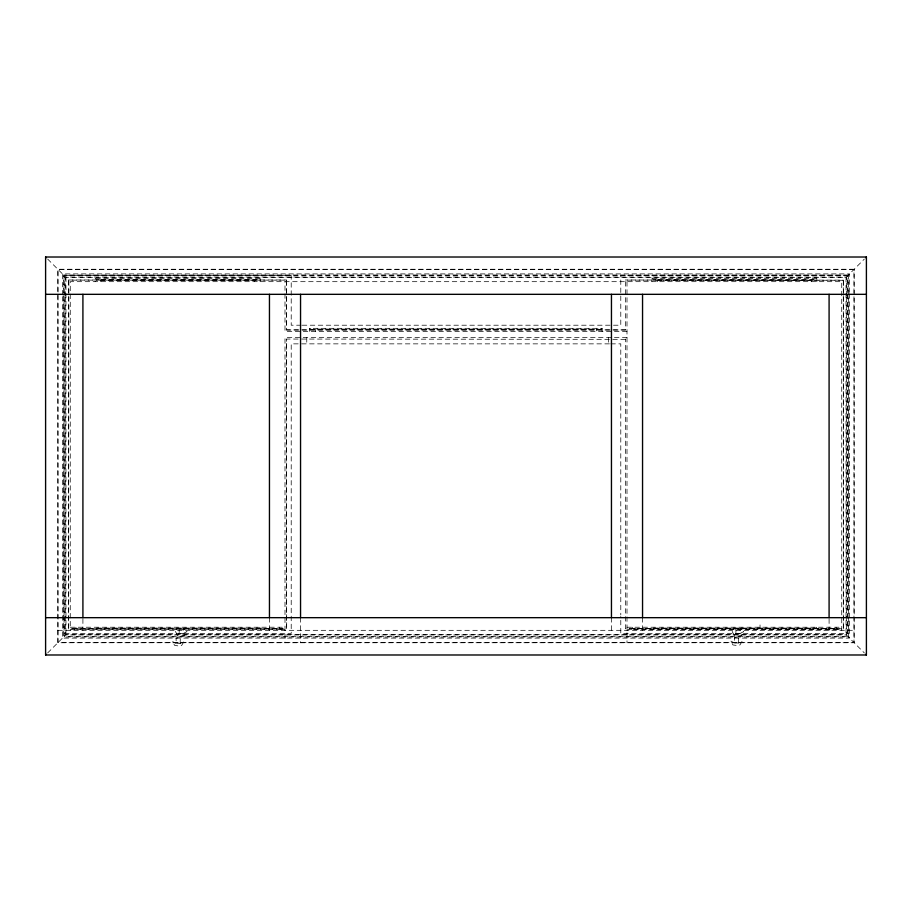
<?xml version="1.0" encoding="UTF-8"?>
<svg xmlns="http://www.w3.org/2000/svg" width="912" height="912" viewBox="0 0 912 912"><rect width="100%" height="100%" fill="white"/><g stroke="black" fill="none" stroke-linecap="round" stroke-linejoin="round"><path stroke-width="0.68" stroke-dasharray="4.56 3.42" d="M180.166 643.473L180.28 637.978L176.073 637.978L176.187 643.473L180.166 643.473L183.95 641.489L181.682 645.434L178.171 645.89L174.671 645.434L172.391 641.489L176.187 643.473M183.198 633.555L186.994 631.571L184.726 635.504L181.214 635.972L177.715 635.504L175.435 631.571L179.231 633.555L183.198 633.555L183.323 628.049M738.446 642.994L738.56 637.488L734.354 637.488L734.468 642.994L738.446 642.994L742.243 641.011L739.963 644.944L736.463 645.411L732.952 644.944L730.683 641.011L734.468 642.994M739.94 633.555L743.736 631.571L741.456 635.504L737.956 635.972L734.456 635.504L732.176 631.571L735.973 633.555L739.94 633.555L740.065 628.049M74.374 629.542L75.251 628.55L280.007 628.55L280.885 629.542L74.374 629.542L72.538 628.949L70.258 630.317L70.258 281.683L841.742 281.683L841.742 630.317L839.462 628.949L629.269 628.949L627 630.317M256.01 279.346L255.132 280.337L100.126 280.337L99.248 279.346L256.01 279.346L257.857 279.938L260.125 278.57L95.133 278.57L95.133 281.683M602.125 331.421L602.125 328.32L309.658 328.32L311.938 329.688L313.774 329.095L598.01 329.095L596.459 329.87L596.459 331.421M631.115 629.542L631.993 628.55L836.749 628.55L837.626 629.542L631.115 629.542L629.269 628.949M812.752 279.346L811.874 280.337L656.868 280.337L655.99 279.346L812.752 279.346L814.598 279.938L816.867 278.57L651.875 278.57L651.875 281.683M602.125 328.32L599.857 329.688L311.938 329.688M68.571 279.984L286.687 279.984M286.402 280.28L286.687 329.734M68.571 628.904L68.856 280.28M47.652 652.935L65.96 634.615L846.04 634.615L864.348 652.935M625.313 339.332L286.402 339.047L286.687 628.904M843.429 628.904L843.429 279.984M47.652 259.065L65.96 277.385L846.04 277.385L864.348 259.065M99.248 279.346L97.014 279.893L95.133 278.57M655.99 279.346L653.756 279.893L651.875 278.57M280.885 629.542L283.119 628.995L285 630.317M837.626 629.542L839.462 628.949M100.126 280.337L100.799 280.121L100.799 281.683M656.868 280.337L657.541 280.121L657.541 281.683M280.007 628.55L279.334 628.767L279.334 627.217M836.749 628.55L836.065 628.767L836.065 627.217M843.144 280.28L625.313 279.984M301.165 325.208L291.213 325.208L291.213 275.458L64.045 275.458L64.045 615.463M302.271 325.208L620.787 325.208L620.787 293.938M625.45 329.87L286.55 329.87L286.55 280.121L68.708 280.121L68.708 628.767L286.55 628.767L286.55 339.196M286.402 330.019L625.598 330.019L625.45 280.121L843.292 280.121L843.292 628.767L625.45 628.767L625.598 339.047M627 331.421L285 331.421L285 281.683M627 337.645L285 337.645L285 642.755M609.421 343.858L291.213 343.858L291.213 633.43L64.045 633.43L64.045 616.387M610.835 343.858L620.787 343.858L620.787 614.973M70.258 627.217L285 627.217M627 627.217L841.742 627.217M72.538 628.949L282.731 628.949M57.821 630.317L854.179 630.317M811.874 280.337L811.201 280.121L811.201 281.683M255.132 280.337L254.459 280.121L254.459 281.683M631.993 628.55L632.666 628.767L632.666 627.217M75.251 628.55L75.935 628.767L75.935 627.217M599.857 329.688L598.01 329.095M313.774 329.095L315.335 329.87L315.335 331.421M735.859 628.049L735.973 633.555M179.117 628.049L179.231 633.555M849.517 292.364L849.517 273.908L62.483 273.908L62.483 295.203M849.517 293.789L849.517 638.092L62.483 638.092L62.483 296.628M847.738 292.775L847.738 275.675L64.262 275.675L64.262 295.613M847.738 294.188L847.738 636.325L64.262 636.325L64.262 297.038M846.404 295.534L846.404 277.02L65.596 277.02L65.596 295.534M846.404 296.959L846.404 634.98L65.596 634.98L65.596 296.959M846.04 277.385L846.04 634.615M829.088 618.929L829.088 630.317M816.867 278.57L816.867 281.683M816.65 627.217L816.65 628.049L651.875 628.049L651.875 627.217M760.027 624.937L760.027 628.049M642.55 617.675L642.55 630.317M627 281.683L627 642.755M620.787 292.513L620.787 275.458L847.955 275.458L847.955 633.43L620.787 633.43L620.787 616.398M611.45 617.675L611.45 630.317M608.35 337.645L608.35 343.858M309.658 328.32L309.658 331.421M306.763 337.645L306.763 343.858M300.55 617.675L300.55 642.755M269.45 617.675L269.45 630.317M260.125 278.57L260.125 281.683M259.92 627.217L259.92 628.049L95.133 628.049L95.133 627.217M82.912 618.929L82.912 630.317M65.96 277.385L65.96 634.615M854.179 269.245L57.821 269.245L57.821 642.755L854.179 642.755L854.179 269.245M853.963 269.45L58.037 269.45L58.037 642.55L853.963 642.55L853.963 269.45M848.434 274.979L63.566 274.979L63.566 637.021L848.434 637.021L848.434 274.979"/><path stroke-width="1.37" d="M45.6 654.987L866.4 654.987L866.4 257.013L45.6 257.013L45.6 654.987L46.284 654.292M865.716 257.708L866.4 257.013M45.6 294.325L866.4 294.325M45.6 617.675L866.4 617.675M865.716 654.292L866.4 654.987M45.6 257.013L46.284 257.708M829.088 294.325L829.088 617.675M642.55 294.325L642.55 617.675M611.45 294.325L611.45 617.675M300.55 294.325L300.55 617.675M269.45 294.325L269.45 617.675M82.912 294.325L82.912 617.675"/></g></svg>
